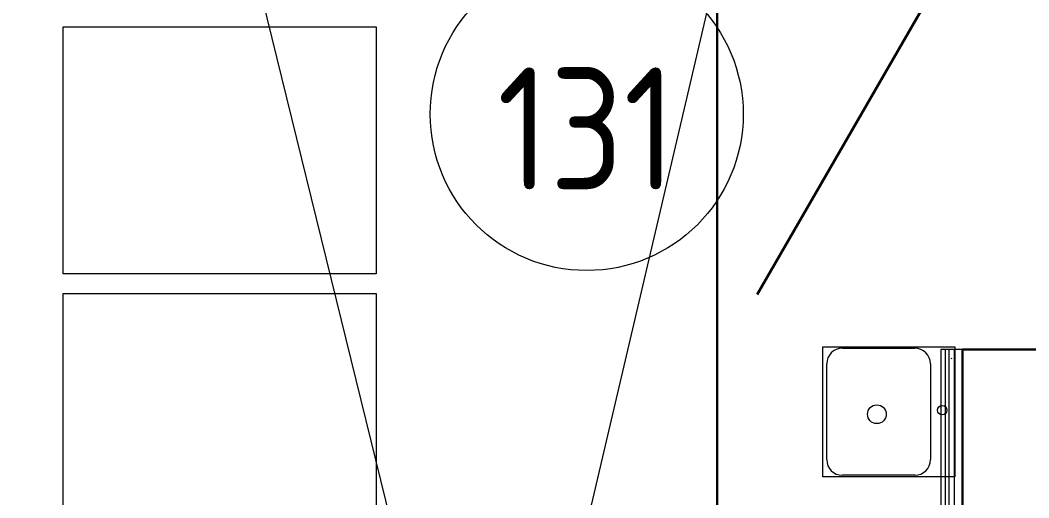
# Model space of a CAD drawing. Header units: millimetres. Extents: x -32 to 417638015, y -35 to 175284279.
# Drawn here: x 416310818 to 416313396, y 175261225 to 175262447 of the extents above; entities that cross this region are included whole.
import ezdxf
from ezdxf import colors
from ezdxf.entities.mleader import LeaderData, LeaderLine
from ezdxf.enums import TextEntityAlignment as Align
from ezdxf.math import Vec2, Vec3

# ---------------------------------------------------------------- set-up
doc = ezdxf.new("R2010")
doc.units = ezdxf.units.MM
doc.layers.add('_ЭМ_Надписи', color=7, linetype='Continuous')
doc.layers.add('ЭОМ_Лотки рабочие', color=5, linetype='Continuous')
for name, color, linetype, lineweight in [('_ЭМ_ТХ_пищеблок', 7, 'Continuous', 30), ('Аннотация', 7, 'Continuous', 18), ('Атрибут', 7, 'Continuous', 5), ('Двери', 7, 'Continuous', 9), ('Оборудование', 7, 'Continuous', 18), ('Перекрытие', 7, 'Continuous', 18), ('Стены внутренние', 7, 'Continuous', 18), ('Стены несущие', 7, 'Continuous', 30), ('Стены отделка', 7, 'Continuous', 30), ('Стены штриховка', 7, 'Continuous', 9), ('ШТРИХОВКА', 252, 'Continuous', 15), ('ЭМ_Лоток 1_2', 162, 'Continuous', 30)]:
    doc.layers.add(name, color=color, linetype=linetype, lineweight=lineweight)
doc.layers.add('Линии', color=7, linetype='Continuous', lineweight=9, true_color=0x00a600)
doc.styles.add('GOST Common', font='GOST_Common.ttf', dxfattribs={"width": 0.9, "height": 349.9999999999996})
doc.styles.add('ISOCPEUR', font='isocpeur.ttf', dxfattribs={"width": 0.85, "height": 274.9999999999997})
doc.styles.add('ЭОМ', font='isocpeur.ttf', dxfattribs={"width": 0.85, "height": 250})
doc.linetypes.add('Cable in the tray', pattern='A,5,[130,ltypeshp.shx,S=1,R=0,X=0,Y=0],1.5,[130,ltypeshp.shx,S=1.5,R=90,X=0,Y=-1],1,[130,ltypeshp.shx,S=1,R=0,X=0.5,Y=0],5', length=12.5)

# ---------------------------------------------------------------- blocks, each defined once
blk = doc.blocks.new('_ЭМ_ТХ_Пищеблок')
at = {"layer": 'Оборудование', "color": 8}
for p, q in [((52672.66717016883, 32885.31613507355), (53472.66717016883, 32885.31613507355)), ((52672.66717016883, 32253.31613507355), (52672.66717016883, 32885.31613507355)), ((53472.66717016883, 32885.31613507355), (53472.66717016883, 32253.31613507355)), ((53472.66717016883, 32253.31613507355), (52672.66717016883, 32253.31613507355)), ((52672.66717016883, 32203.22054029431), (53472.66717016883, 32203.22054029431)), ((52672.66717016883, 31571.22054029431), (52672.66717016883, 32203.22054029431)), ((53472.66717016883, 32203.22054029431), (53472.66717016883, 31571.22054029431)), ((54614.77898891835, 31734.43394951688), (54614.77898891835, 32066.43394951688)), ((54614.77898891835, 32066.43394951688), (54951.77898891835, 32066.43394951688)), ((54664.29715715168, 32063.30528058697), (54849.29715715168, 32063.30528058697)), ((54951.77898891835, 32066.43394951688), (54951.77898891835, 31734.43394951688)), ((54624.29715715168, 31778.30528058697), (54624.29715715168, 32023.30528058697)), ((54889.29715715168, 32023.30528058697), (54889.29715715168, 31778.30528058697)), ((54849.29715715168, 31738.30528058697), (54664.29715715168, 31738.30528058697)), ((54951.77898891835, 31734.43394951688), (54614.77898891835, 31734.43394951688))]:
    blk.add_line(p, q, dxfattribs=at)
for centre, radius in [((54752.53080325952, 31894.3447345712), 24.00000000000001), ((54919.67805993935, 31904.38164471116), 12)]:
    blk.add_circle(centre, radius, dxfattribs=at)
for centre, start, end in [((54664.29715715168, 32023.30528058697), 90, 180), ((54849.29715715168, 32023.30528058697), 0, 90), ((54664.29715715168, 31778.30528058697), 180, 270), ((54849.29715715168, 31778.30528058697), 270, 0)]:
    blk.add_arc(centre, 40.00000000000001, start, end, dxfattribs=at)
at = {"layer": 'Атрибут', "color": 8, "style": 'ISOCPEUR', "width": 0.85}
blk.add_attdef('№_ПОЗИЦИИ', text='', height=150, rotation=90, dxfattribs=at).set_placement((58331.67525722168, 39155.16258932042), align=Align.MIDDLE_CENTER)
blk = doc.blocks.new('ТХ пищеблок....')
at = {"layer": 'Оборудование', "color": 8}
for p, q in [((7.375521411944646, 17553.17347666749), (807.3755214119446, 17553.17347666749)), ((7.375521411944646, 16921.17347666749), (7.375521411944646, 17553.17347666749)), ((807.3755214119446, 17553.17347666749), (807.3755214119446, 16921.17347666749)), ((807.3755214119446, 16921.17347666749), (7.375521411944646, 16921.17347666749)), ((7.375521411944646, 16871.07788188825), (807.3755214119446, 16871.07788188825)), ((7.375521411944646, 16239.07788188825), (7.375521411944646, 16871.07788188825)), ((807.3755214119446, 16871.07788188825), (807.3755214119446, 16239.07788188825)), ((1949.48734016146, 16402.2912911108), (1949.48734016146, 16734.2912911108)), ((1949.48734016146, 16734.2912911108), (2286.48734016146, 16734.2912911108)), ((2286.48734016146, 16734.2912911108), (2286.48734016146, 16402.2912911108)), ((1999.005508394795, 16731.16262218088), (2184.005508394795, 16731.16262218088)), ((1959.005508394795, 16446.16262218088), (1959.005508394795, 16691.16262218088)), ((2224.005508394795, 16691.16262218088), (2224.005508394795, 16446.16262218088)), ((2286.48734016146, 16402.2912911108), (1949.48734016146, 16402.2912911108)), ((2184.005508394795, 16406.16262218088), (1999.005508394795, 16406.16262218088))]:
    blk.add_line(p, q, dxfattribs=at)
for centre, radius in [((2087.239154502633, 16562.20207616512), 24.00000000000001), ((2254.386411182466, 16572.23898630508), 12)]:
    blk.add_circle(centre, radius, dxfattribs=at)
for centre, start, end in [((1999.005508394795, 16691.16262218088), 90, 180), ((2184.005508394795, 16691.16262218088), 0, 90), ((1999.005508394795, 16446.16262218088), 180, 270), ((2184.005508394795, 16446.16262218088), 270, 0)]:
    blk.add_arc(centre, 40.00000000000001, start, end, dxfattribs=at)
blk = doc.blocks.new('1 этаж')
at = {"layer": 'Стены внутренние', "lineweight": 9}
h = blk.add_hatch(dxfattribs=at)
h.set_pattern_fill('FP_12', color=8, style=0, pattern_type=2)
h.set_pattern_definition([(0, (557.2005734382547, 188.9018102923583), (406.4, 101.6), [33.528, -271.272, 33.528, -271.272, -1625.6]), (0, (557.2005734382547, 188.9018102923583), (406.4, 101.6), [-609.6, 33.528, -576.072, 33.528, -271.272, -711.2]), (0, (557.2005734382547, 188.9018102923583), (406.4, 101.6), [-1524, 33.528, -169.672, 33.528, -474.472]), (120, (709.6005734382488, 239.7018102923575), (-291.1881810244989, 301.1527240979959), [33.52799999999996, -271.2719999999997, 33.52799999999996, -271.2719999999997, -1625.599999999999]), (120, (709.6005734382488, 239.7018102923575), (-291.1881810244989, 301.1527240979959), [-609.5999999999995, 33.52799999999996, -576.0719999999994, 33.52799999999996, -271.2719999999997, -711.1999999999995]), (120, (709.6005734382488, 239.7018102923575), (-291.1881810244989, 301.1527240979959), [-1523.999999999999, 33.52799999999996, -169.6719999999999, 33.52799999999996, -474.4719999999997]), (240, (760.4005734382372, 442.9018102923583), (-115.2118189755009, -402.7527240979958), [33.528, -271.272, 33.528, -271.272, -1625.6]), (240, (760.4005734382372, 442.9018102923583), (-115.2118189755009, -402.7527240979958), [-609.6, 33.528, -576.072, 33.528, -271.272, -711.2]), (240, (760.4005734382372, 442.9018102923583), (-115.2118189755009, -402.7527240979958), [-1524, 33.528, -169.672, 33.528, -474.472])])
h.paths.add_polyline_path([(49008.08537243842, 25984.80218870533), (49008.08537243848, 26451.22015265742), (48993.08537243842, 26451.22015265742), (48993.08537243842, 25984.80218870533), (49007.87001009984, 25984.80218870533)])
h.paths.add_polyline_path([(49008.08537243848, 27501.22015265742), (49008.08537243848, 30093.90181029226), (48993.08537243845, 30093.90181029226), (48993.08537243845, 27501.22015265742)])
h.paths.add_polyline_path([(49008.08537243848, 31143.90181029224), (49008.08537243848, 33498.45477044499), (48993.08537243845, 33498.45477044499), (48993.08537243845, 31143.90181029224)])
at = {"layer": 'Двери', "color": 8, "lineweight": 30}
blk.add_line((49028.08537243746, 31143.90181029221), (48503.08537243745, 30234.57513631854), dxfattribs=at)
at = {"layer": 'Линии', "color": 8}
blk.add_circle((48067.65463744989, 30695.68727130233), 400, dxfattribs=at)
at = {"layer": 'Перекрытие', "color": 8}
for p, q in [((46618.26534351413, 33512.55477044494), (47748.08537243839, 28917.7060188029)), ((47898.08537243839, 28917.7060188029), (48973.08537243842, 33512.55477044494))]:
    blk.add_line(p, q, dxfattribs=at)
at = {"layer": 'Стены несущие', "color": 8}
for p in [(49028.08537243842, 27501.22015265739), (49538.08537243839, 30093.90181029223)]:
    blk.add_line(p, (49028.08537243842, 30093.90181029223), dxfattribs=at)
at = {"layer": 'Стены отделка', "color": 8, "lineweight": 9}
for p, q in [((49028.08537243842, 30093.90181029223), (48973.08537243842, 30093.90181029223)), ((48973.08537243842, 30093.90181029223), (48973.08537243842, 27501.22015265739)), ((49008.08537243842, 28768.9201725443), (49008.08537243842, 30093.90181029223))]:
    blk.add_line(p, q, dxfattribs=at)
at = {"layer": 'Стены штриховка', "color": 8}
for p, q in [((48984.08537243839, 30093.90181029223), (48984.08537243842, 27501.22015265739)), ((48993.08537243842, 30093.90181029223), (48993.08537243842, 27501.22015265739))]:
    blk.add_line(p, q, dxfattribs=at)
at = {"layer": 'ЭОМ_Лотки рабочие'}
blk.add_blockref('ТХ пищеблок....', (46722.0575752336, 13366.04446869802), dxfattribs=at)
at = {"layer": 'Аннотация', "color": 8, "lineweight": 9, "insert": (48067.65463744989, 30658.73915104382), "char_height": 312.5000000000001, "width": 722.2803707639625, "attachment_point": 5, "line_spacing_factor": 1.022765581104984, "style": 'GOST Common'}
blk.add_mtext('131', dxfattribs=at)

msp = doc.modelspace()

# ---------------------------------------------------------------- linework, layer by layer
at = {"layer": 'ЭМ_Лоток 1_2', "linetype": 'Cable in the tray', "ltscale": 50}
msp.add_lwpolyline([(416312600.0935227, 175267849.9695136), (416312598.8864031, 175259474.1059382)], dxfattribs=at)

# ---------------------------------------------------------------- block references
at = {"layer": '_ЭМ_ТХ_пищеблок', "lineweight": 50}
msp.add_blockref('_ЭМ_ТХ_Пищеблок', (416258254.8670169, 175229544.5649611), dxfattribs=at)
at = {"layer": 'ШТРИХОВКА'}
msp.add_blockref('1 этаж', (416264198.1010904, 175231510.6631508), dxfattribs=at)

# ---------------------------------------------------------------- leaders
at = {"layer": '_ЭМ_Надписи', "color": 7, "ltscale": 5}
ml = msp.add_multileader_mtext('Standard', dxfattribs=at)
ml.set_content('{\\C0;ЩРС-П\\fGOST Common|b0|i0|c204|p34;\\W0.9;\\C256;Б2\\fISOCPEUR|b0|i0|c204|p34;\\W0.85; Гр.6\\P\\fGOST Common|b0|i0|c204|p34;\\W0.9;Прилавок-витрина холодильный тип 2\\P\\fISOCPEUR|b0|i0|c204|p34;\\W0.85;из пола\\fGOST Common|b0|i0|c204|p34;\\W0.9; }', color=1, style='ЭОМ')
ml.set_leader_properties()
ml.build(insert=Vec2(0, 0))
ml.multileader.update_dxf_attribs({"text_left_attachment_type": 6, "text_right_attachment_type": 6, "dogleg_length": 0, "arrow_head_size": 200})
ctx = ml.context
ctx.base_point, ctx.char_height, ctx.arrow_head_size, ctx.landing_gap_size, ctx.plane_origin = Vec3(416315879.2798693, 175258562.5613985, -64.26463315267222), 250, 200, 0, Vec3(416289954.3666105, 175278165.9871332, -64.26463315267222)
ctx.left_attachment, ctx.right_attachment = 6, 6
notes = []
notes.append((ctx, [(0, (1, 1, 0), (416315879.2798693, 175258562.5613985, -64.26463315267222), (1, 0), 0, [(0, [(416315564.9849553, 175261733.5535462, -64.26463315267222)], 0, [])])]))
ctx.mtext.insert, ctx.mtext.width, ctx.mtext.defined_height, ctx.mtext.flow_direction = Vec3(416315879.2798693, 175258862.5613985, -64.26463315267222), 2631.594679525163, 614.6704997353966, 5
for ctx, leaders in notes:
    for number, flags, end, landing, length, lines in leaders:
        leader = LeaderData()
        leader.index, (leader.has_last_leader_line, leader.has_dogleg_vector, leader.attachment_direction) = number, flags
        leader.last_leader_point, leader.dogleg_vector, leader.dogleg_length = Vec3(end), Vec3(landing), length
        for number, points, colour, breaks in lines:
            line = LeaderLine()
            line.index, line.vertices, line.color, line.breaks = number, Vec3.list(points), colors.encode_raw_color(colour), breaks
            leader.lines.append(line)
        ctx.leaders.append(leader)

doc.saveas('drawing.dxf')
